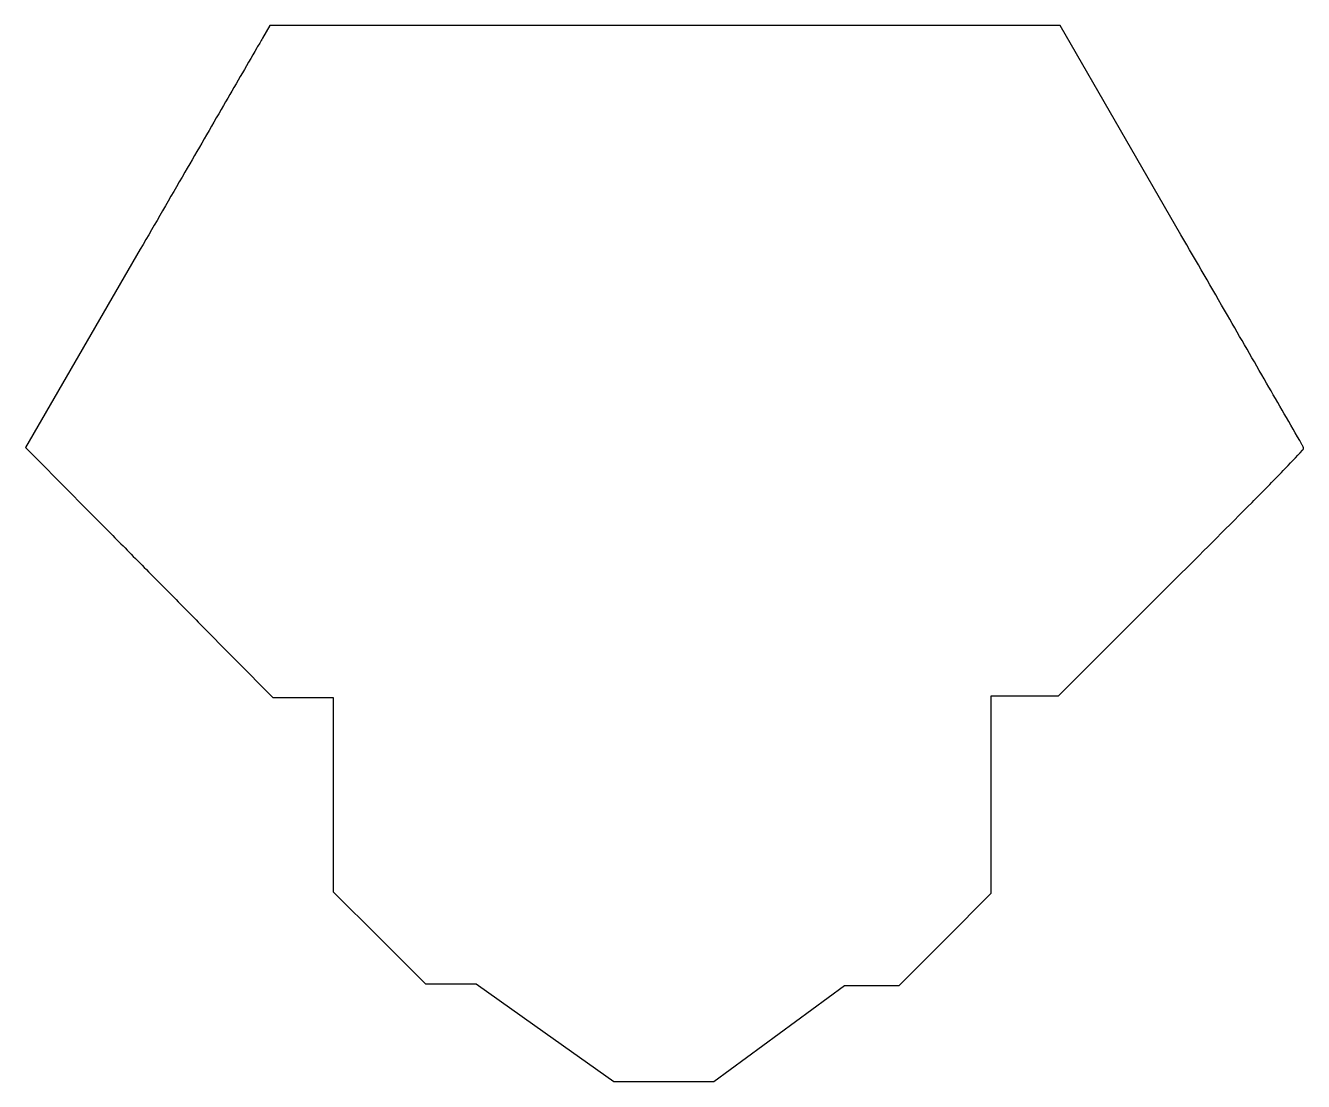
# Model space of a CAD drawing. Extents: x 0 to 826, y 0 to 682.
import ezdxf

# ---------------------------------------------------------------- set-up
doc = ezdxf.new("R2010")
doc.units = 0

msp = doc.modelspace()

# ---------------------------------------------------------------- linework, layer by layer
msp.add_lwpolyline([(153.263349, 673.810755, 0.000482), (149.687421, 667.649296, 0.000007), (128.123027, 630.409255, 0.000019), (103.123235, 587.231451, 0.000012), (74.368231, 537.560755), (0.236462, 409.5), (31.916006, 377.5, -0.000138), (47.414385, 361.836206, -0.000057), (68.430066, 340.579687, -0.000056), (90.983541, 317.75747, -0.000072), (111.733022, 296.75), (159.870494, 248), (179.435247, 248), (199, 248), (199, 185.256149), (199, 122.512298), (228.74375, 92.756149), (258.487499, 63), (274.854102, 63), (291.220705, 63), (335.7445, 31.5), (380.268296, 0), (412.49764, 0), (444.726984, 0), (486.967856, 31), (529.208728, 62), (546.860614, 62), (564.512501, 62), (594.25625, 91.756149), (624, 121.512298), (624, 185.256149), (624, 249), (645.752359, 249), (667.504717, 249), (746.934432, 328.434428, 0.000484), (792.395677, 373.986431, 0.004115), (812.616133, 394.623435, 0.002601), (825.075301, 407.685689, 0.306787), (825.432073, 409.879323, 0.022097), (824.608254, 411.468319, 0.000017), (801.861297, 450.965512, 0.000195), (776.472249, 495.007236, 0.000119), (746.5, 546.923991), (668.5, 681.958192), (413.263349, 681.979096), (158.026698, 682)], format="xyb", close=True)

doc.saveas('drawing.dxf')
